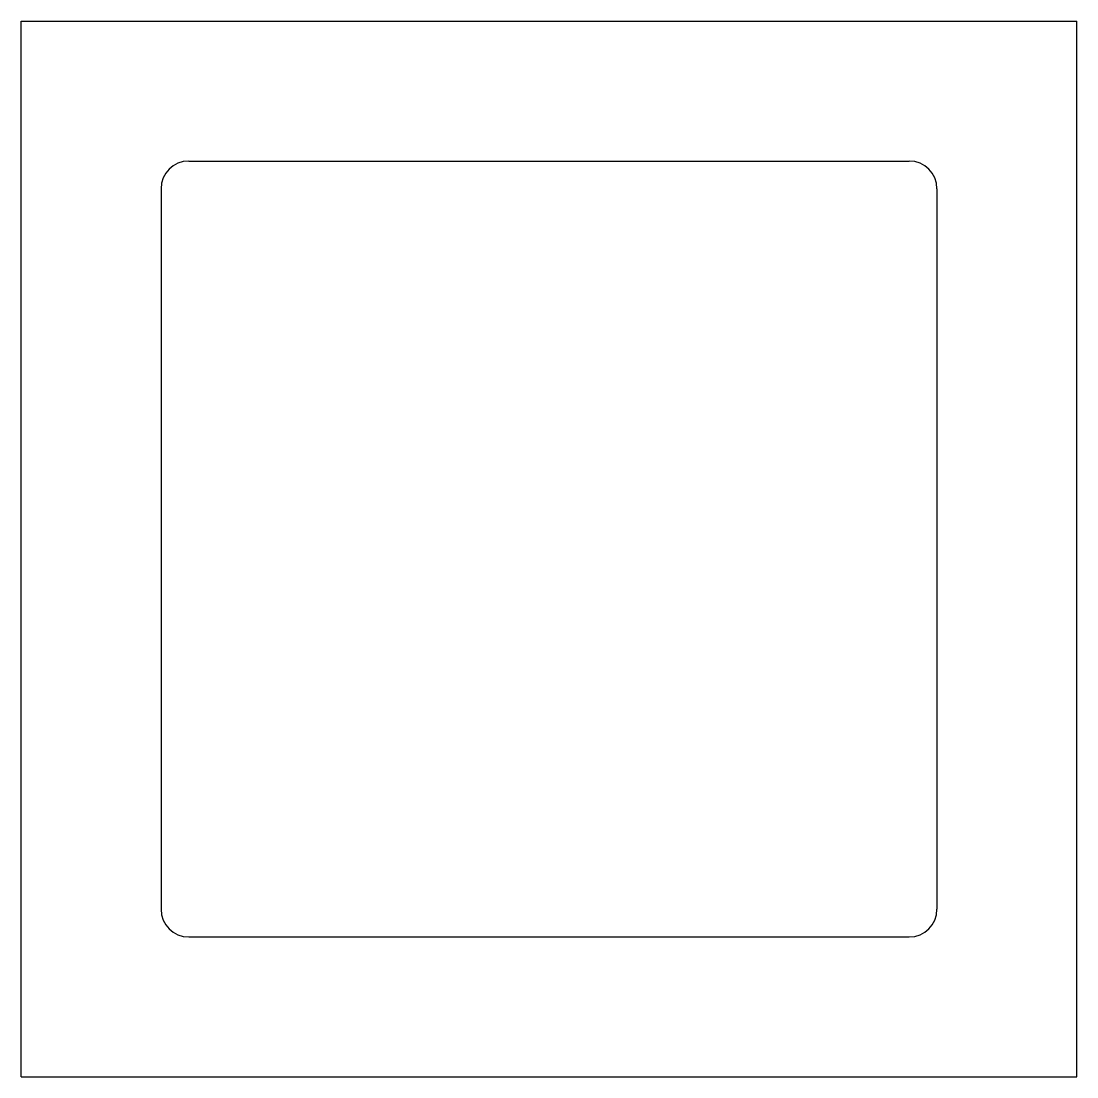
# Model space of a CAD drawing. Header units: millimetres. Extents: x 0 to 19.1, y -19.1 to 0.
import ezdxf

# ---------------------------------------------------------------- set-up
doc = ezdxf.new("R2010")
doc.units = ezdxf.units.MM

msp = doc.modelspace()

# ---------------------------------------------------------------- linework, layer by layer
for p, q in [((0, 0), (19.05, 0)), ((0, -19.05), (0, 0)), ((19.05, -19.05), (19.05, 0)), ((3.025, -2.525), (16.025, -2.525)), ((2.525, -3.025), (2.525, -16.025)), ((16.525, -3.025), (16.525, -16.025)), ((3.025, -16.525), (16.025, -16.525)), ((0, -19.05), (19.05, -19.05))]:
    msp.add_line(p, q)
for centre, start, end in [((3.025, -3.025), 90, 180), ((16.025, -3.025), 0, 90), ((3.025, -16.025), 180, 270), ((16.025, -16.025), 270, 0)]:
    msp.add_arc(centre, 0.5, start, end)

doc.saveas('drawing.dxf')
